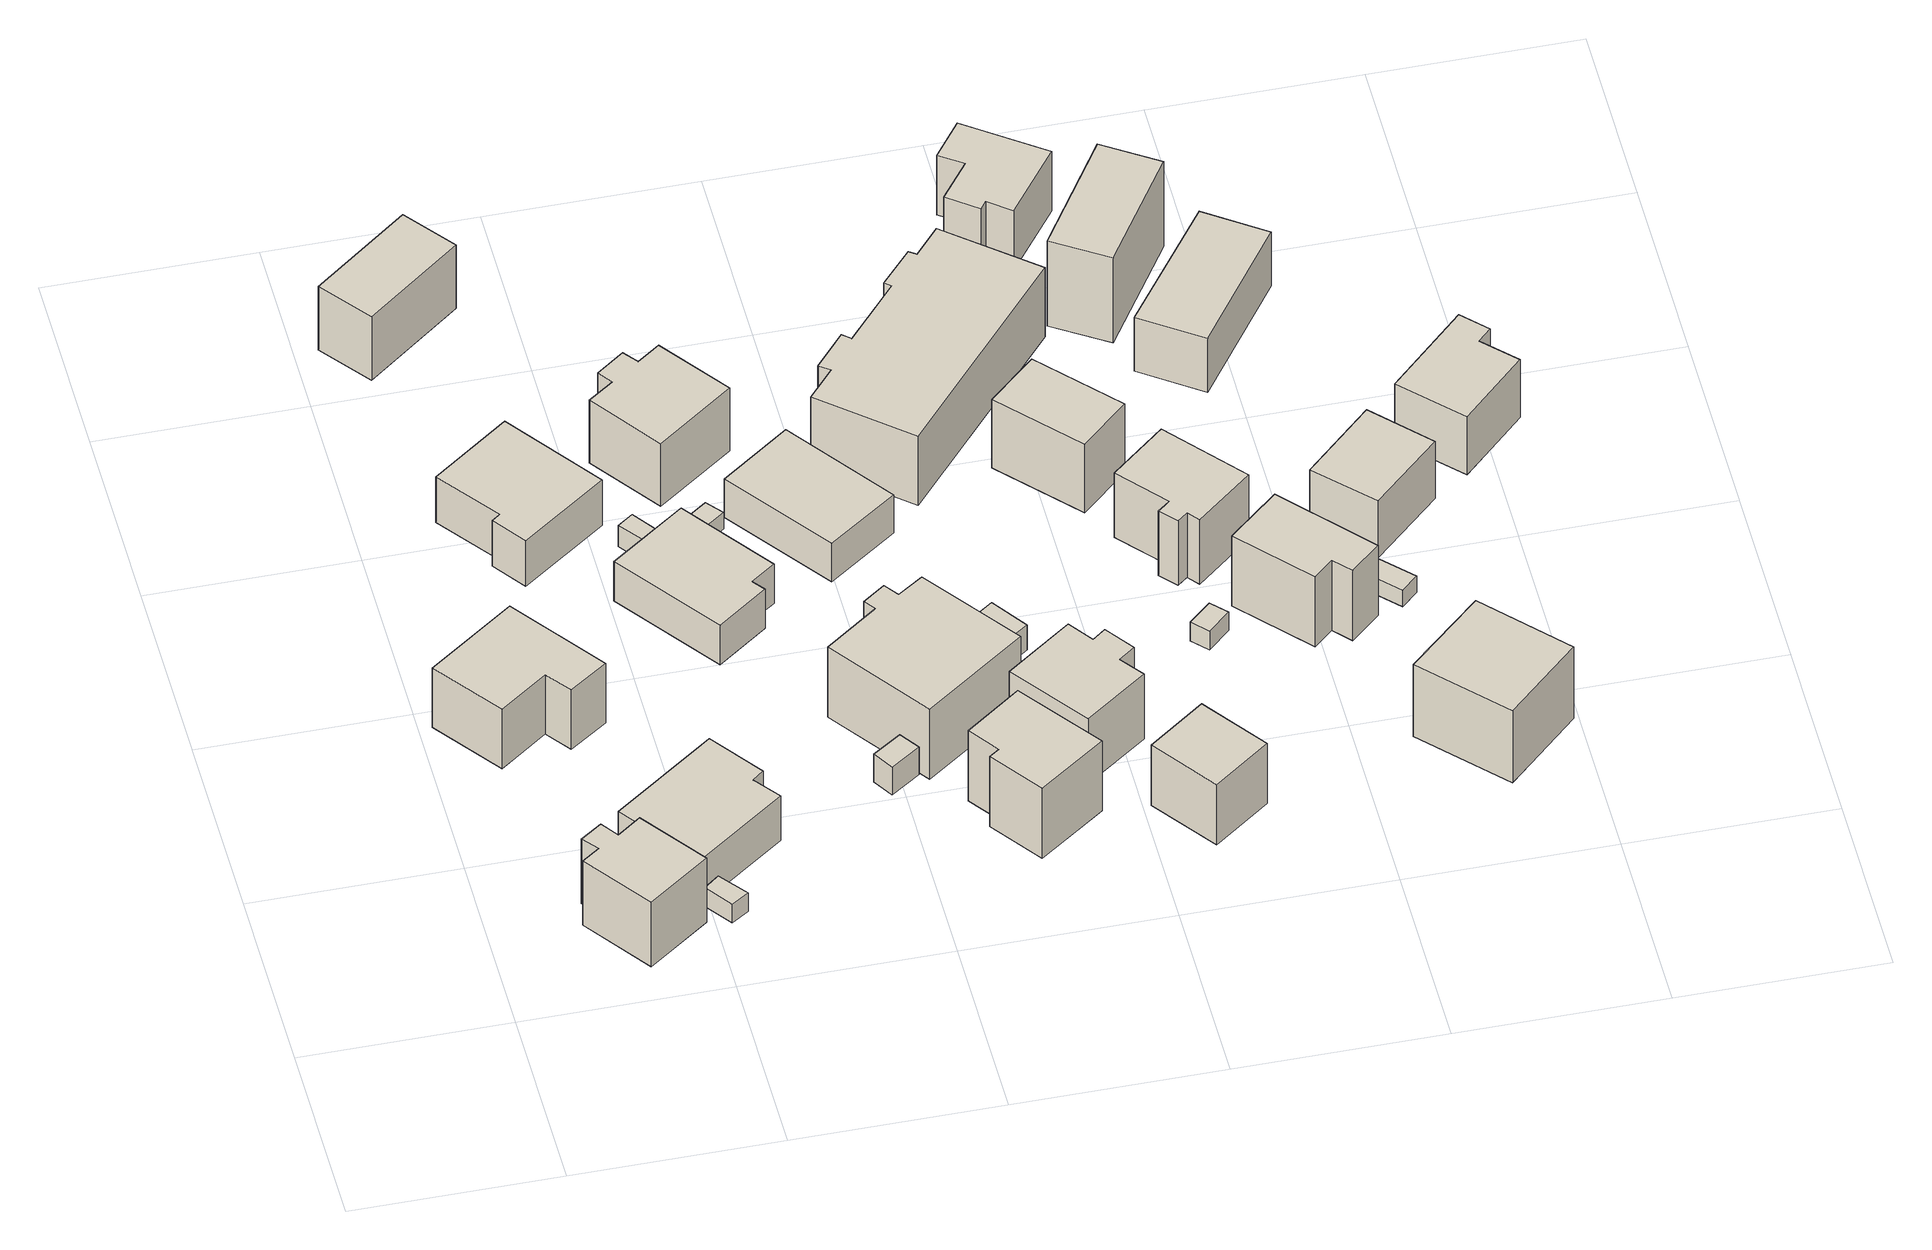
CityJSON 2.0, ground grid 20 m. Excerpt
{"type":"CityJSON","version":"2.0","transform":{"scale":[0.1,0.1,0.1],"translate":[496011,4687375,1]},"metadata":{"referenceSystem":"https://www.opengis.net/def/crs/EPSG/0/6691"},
"CityObjects":{
"building1":{"type":"Building","attributes":{"usage":"411","yearOfConstruction":2007,"measuredHeight":8.6,"storeysAboveGround":2,"storeysBelowGround":9999,"BuildingDetailAttribute.siteArea":245,"BuildingDetailAttribute.totalFloorArea":105,"BuildingDetailAttribute.buildingFootprintArea":65,"BuildingDetailAttribute.buildingRoofEdgeArea":63.8,"BuildingDetailAttribute.buildingStructureOrgType":"1","BuildingDetailAttribute.fireproofStructureType":"1003","BuildingDetailAttribute.urbanPlanType":"21","BuildingDetailAttribute.areaClassificationType":"22","BuildingDetailAttribute.districtsAndZonesType":"5","BuildingDetailAttribute.landUseType":"261","BuildingDetailAttribute.buildingCoverageRate":27,"BuildingDetailAttribute.floorAreaRate":43,"BuildingDetailAttribute.specifiedBuildingCoverageRate":60,"BuildingDetailAttribute.specifiedFloorAreaRate":200,"BuildingDetailAttribute.surveyYear":2018,"TsunamiRiskAttribute.description":"1","TsunamiRiskAttribute.rank":"1","TsunamiRiskAttribute.depth":0.08,"BuildingIDAttribute.prefecture":"01","BuildingIDAttribute.city":"01205","RealEstateIDAttribute.realEstateIDOfBuilding":"4302001141608-0000","RealEstateIDAttribute.numberOfRealEstateIDOfLand":1,"RealEstateIDAttribute.realEstateIDOfLand":"4302001136271-0000","RealEstateIDAttribute.matchingScore":92},"geometry":[{"type":"Solid","lod":"1","boundaries":[[[[0,1,2,3,4,5,6,7]],[[6,8,9,7]],[[5,10,8,6]],[[4,11,10,5]],[[3,12,11,4]],[[2,13,12,3]],[[1,14,13,2]],[[0,15,14,1]],[[7,9,15,0]],[[8,10,11,12,13,14,15,9]]]]}]},
"building2":{"type":"Building","attributes":{"usage":"411","yearOfConstruction":2006,"measuredHeight":7.9,"storeysAboveGround":2,"storeysBelowGround":9999,"BuildingDetailAttribute.siteArea":236,"BuildingDetailAttribute.totalFloorArea":132,"BuildingDetailAttribute.buildingFootprintArea":83,"BuildingDetailAttribute.buildingRoofEdgeArea":97.6,"BuildingDetailAttribute.buildingStructureOrgType":"1","BuildingDetailAttribute.fireproofStructureType":"1003","BuildingDetailAttribute.urbanPlanType":"21","BuildingDetailAttribute.areaClassificationType":"22","BuildingDetailAttribute.districtsAndZonesType":"5","BuildingDetailAttribute.landUseType":"261","BuildingDetailAttribute.buildingCoverageRate":35,"BuildingDetailAttribute.floorAreaRate":56,"BuildingDetailAttribute.specifiedBuildingCoverageRate":60,"BuildingDetailAttribute.specifiedFloorAreaRate":200,"BuildingDetailAttribute.surveyYear":2018,"TsunamiRiskAttribute.description":"1","TsunamiRiskAttribute.rank":"2","TsunamiRiskAttribute.depth":0.57,"BuildingIDAttribute.prefecture":"01","BuildingIDAttribute.city":"01205","RealEstateIDAttribute.realEstateIDOfBuilding":"4302001139596-0000","RealEstateIDAttribute.numberOfRealEstateIDOfLand":1,"RealEstateIDAttribute.realEstateIDOfLand":"4302001136260-0000","RealEstateIDAttribute.matchingScore":97},"geometry":[{"type":"Solid","lod":"1","boundaries":[[[[16,17,18,19,20,21]],[[20,22,23,21]],[[19,24,22,20]],[[18,25,24,19]],[[17,26,25,18]],[[16,27,26,17]],[[21,23,27,16]],[[22,24,25,26,27,23]]]]}]},
"building3":{"type":"Building","attributes":{"usage":"461","yearOfConstruction":"0001","measuredHeight":2.6,"storeysAboveGround":9999,"storeysBelowGround":9999,"BuildingDetailAttribute.siteArea":-9999,"BuildingDetailAttribute.totalFloorArea":-9999,"BuildingDetailAttribute.buildingFootprintArea":-9999,"BuildingDetailAttribute.buildingRoofEdgeArea":-9999,"BuildingDetailAttribute.buildingStructureOrgType":"9","BuildingDetailAttribute.fireproofStructureType":"1011","BuildingDetailAttribute.urbanPlanType":"21","BuildingDetailAttribute.areaClassificationType":"22","BuildingDetailAttribute.districtsAndZonesType":"99","BuildingDetailAttribute.landUseType":"231","BuildingDetailAttribute.buildingCoverageRate":-9999,"BuildingDetailAttribute.floorAreaRate":-9999,"BuildingDetailAttribute.specifiedBuildingCoverageRate":-9999,"BuildingDetailAttribute.specifiedFloorAreaRate":-9999,"BuildingDetailAttribute.surveyYear":2018,"TsunamiRiskAttribute.description":"1","TsunamiRiskAttribute.rank":"1","TsunamiRiskAttribute.depth":0.08,"BuildingIDAttribute.prefecture":"01","BuildingIDAttribute.city":"01205"},"geometry":[{"type":"Solid","lod":"1","boundaries":[[[[28,29,30,31]],[[30,32,33,31]],[[29,34,32,30]],[[28,35,34,29]],[[31,33,35,28]],[[32,34,35,33]]]]}]},
"building4":{"type":"Building","attributes":{"usage":"411","yearOfConstruction":2006,"measuredHeight":6.7,"storeysAboveGround":1,"storeysBelowGround":9999,"BuildingDetailAttribute.siteArea":245,"BuildingDetailAttribute.totalFloorArea":100,"BuildingDetailAttribute.buildingFootprintArea":100,"BuildingDetailAttribute.buildingRoofEdgeArea":112.7,"BuildingDetailAttribute.buildingStructureOrgType":"1","BuildingDetailAttribute.fireproofStructureType":"1003","BuildingDetailAttribute.urbanPlanType":"21","BuildingDetailAttribute.areaClassificationType":"22","BuildingDetailAttribute.districtsAndZonesType":"5","BuildingDetailAttribute.landUseType":"261","BuildingDetailAttribute.buildingCoverageRate":41,"BuildingDetailAttribute.floorAreaRate":41,"BuildingDetailAttribute.specifiedBuildingCoverageRate":60,"BuildingDetailAttribute.specifiedFloorAreaRate":200,"BuildingDetailAttribute.surveyYear":2018,"TsunamiRiskAttribute.description":"1","TsunamiRiskAttribute.rank":"1","TsunamiRiskAttribute.depth":0.21,"BuildingIDAttribute.prefecture":"01","BuildingIDAttribute.city":"01205","RealEstateIDAttribute.realEstateIDOfBuilding":"4302001139104-0000","RealEstateIDAttribute.numberOfRealEstateIDOfLand":1,"RealEstateIDAttribute.realEstateIDOfLand":"4302001136272-0000","RealEstateIDAttribute.matchingScore":95},"geometry":[{"type":"Solid","lod":"1","boundaries":[[[[36,37,38,39,40,41]],[[40,42,43,41]],[[39,44,42,40]],[[38,45,44,39]],[[37,46,45,38]],[[36,47,46,37]],[[41,43,47,36]],[[42,44,45,46,47,43]]]]}]},
"building5":{"type":"Building","attributes":{"usage":"411","yearOfConstruction":2005,"measuredHeight":6.6,"storeysAboveGround":1,"storeysBelowGround":9999,"BuildingDetailAttribute.siteArea":229,"BuildingDetailAttribute.totalFloorArea":93,"BuildingDetailAttribute.buildingFootprintArea":99,"BuildingDetailAttribute.buildingRoofEdgeArea":108.6,"BuildingDetailAttribute.buildingStructureOrgType":"1","BuildingDetailAttribute.fireproofStructureType":"1003","BuildingDetailAttribute.urbanPlanType":"21","BuildingDetailAttribute.areaClassificationType":"22","BuildingDetailAttribute.districtsAndZonesType":"5","BuildingDetailAttribute.landUseType":"261","BuildingDetailAttribute.buildingCoverageRate":43,"BuildingDetailAttribute.floorAreaRate":41,"BuildingDetailAttribute.specifiedBuildingCoverageRate":60,"BuildingDetailAttribute.specifiedFloorAreaRate":200,"BuildingDetailAttribute.surveyYear":2018,"TsunamiRiskAttribute.description":"1","TsunamiRiskAttribute.rank":"2","TsunamiRiskAttribute.depth":1.53,"BuildingIDAttribute.prefecture":"01","BuildingIDAttribute.city":"01205","RealEstateIDAttribute.realEstateIDOfBuilding":"4302001138893-0000","RealEstateIDAttribute.numberOfRealEstateIDOfLand":2,"RealEstateIDAttribute.realEstateIDOfLand":"4302001136258-0000","RealEstateIDAttribute.matchingScore":96},"geometry":[{"type":"Solid","lod":"1","boundaries":[[[[48,49,50,51,52,53]],[[52,54,55,53]],[[51,56,54,52]],[[50,57,56,51]],[[49,58,57,50]],[[48,59,58,49]],[[53,55,59,48]],[[54,56,57,58,59,55]]]]}]},
"building6":{"type":"Building","attributes":{"usage":"411","yearOfConstruction":1983,"measuredHeight":9,"storeysAboveGround":2,"storeysBelowGround":9999,"BuildingDetailAttribute.siteArea":102,"BuildingDetailAttribute.totalFloorArea":102,"BuildingDetailAttribute.buildingFootprintArea":59,"BuildingDetailAttribute.buildingRoofEdgeArea":70.6,"BuildingDetailAttribute.buildingStructureOrgType":"1","BuildingDetailAttribute.fireproofStructureType":"1003","BuildingDetailAttribute.urbanPlanType":"21","BuildingDetailAttribute.areaClassificationType":"22","BuildingDetailAttribute.districtsAndZonesType":"5","BuildingDetailAttribute.landUseType":"261","BuildingDetailAttribute.buildingCoverageRate":58,"BuildingDetailAttribute.floorAreaRate":100,"BuildingDetailAttribute.specifiedBuildingCoverageRate":60,"BuildingDetailAttribute.specifiedFloorAreaRate":200,"BuildingDetailAttribute.surveyYear":2018,"TsunamiRiskAttribute.description":"1","TsunamiRiskAttribute.rank":"2","TsunamiRiskAttribute.depth":2.02,"BuildingIDAttribute.prefecture":"01","BuildingIDAttribute.city":"01205","RealEstateIDAttribute.realEstateIDOfBuilding":"4302000089575-0000","RealEstateIDAttribute.numberOfRealEstateIDOfLand":1,"RealEstateIDAttribute.realEstateIDOfLand":"4302000094712-0000","RealEstateIDAttribute.matchingScore":95},"geometry":[{"type":"Solid","lod":"1","boundaries":[[[[60,61,62,63]],[[62,64,65,63]],[[61,66,64,62]],[[60,67,66,61]],[[63,65,67,60]],[[64,66,67,65]]]]}]},
"building7":{"type":"Building","attributes":{"usage":"461","yearOfConstruction":"0001","measuredHeight":2.9,"storeysAboveGround":9999,"storeysBelowGround":9999,"BuildingDetailAttribute.siteArea":-9999,"BuildingDetailAttribute.totalFloorArea":-9999,"BuildingDetailAttribute.buildingFootprintArea":-9999,"BuildingDetailAttribute.buildingRoofEdgeArea":-9999,"BuildingDetailAttribute.buildingStructureOrgType":"9","BuildingDetailAttribute.fireproofStructureType":"1011","BuildingDetailAttribute.urbanPlanType":"21","BuildingDetailAttribute.areaClassificationType":"22","BuildingDetailAttribute.districtsAndZonesType":"99","BuildingDetailAttribute.landUseType":"231","BuildingDetailAttribute.buildingCoverageRate":-9999,"BuildingDetailAttribute.floorAreaRate":-9999,"BuildingDetailAttribute.specifiedBuildingCoverageRate":-9999,"BuildingDetailAttribute.specifiedFloorAreaRate":-9999,"BuildingDetailAttribute.surveyYear":2018,"TsunamiRiskAttribute.description":"1","TsunamiRiskAttribute.rank":"2","TsunamiRiskAttribute.depth":1.47,"BuildingIDAttribute.prefecture":"01","BuildingIDAttribute.city":"01205"},"geometry":[{"type":"Solid","lod":"1","boundaries":[[[[68,69,70,71]],[[70,72,73,71]],[[69,74,72,70]],[[68,75,74,69]],[[71,73,75,68]],[[72,74,75,73]]]]}]},
"building8":{"type":"Building","attributes":{"usage":"411","yearOfConstruction":2005,"measuredHeight":5.8,"storeysAboveGround":1,"storeysBelowGround":9999,"BuildingDetailAttribute.siteArea":230,"BuildingDetailAttribute.totalFloorArea":91,"BuildingDetailAttribute.buildingFootprintArea":93,"BuildingDetailAttribute.buildingRoofEdgeArea":107.6,"BuildingDetailAttribute.buildingStructureOrgType":"1","BuildingDetailAttribute.fireproofStructureType":"1003","BuildingDetailAttribute.urbanPlanType":"21","BuildingDetailAttribute.areaClassificationType":"22","BuildingDetailAttribute.districtsAndZonesType":"5","BuildingDetailAttribute.landUseType":"261","BuildingDetailAttribute.buildingCoverageRate":40,"BuildingDetailAttribute.floorAreaRate":40,"BuildingDetailAttribute.specifiedBuildingCoverageRate":60,"BuildingDetailAttribute.specifiedFloorAreaRate":200,"BuildingDetailAttribute.surveyYear":2018,"TsunamiRiskAttribute.description":"1","TsunamiRiskAttribute.rank":"2","TsunamiRiskAttribute.depth":1.3,"BuildingIDAttribute.prefecture":"01","BuildingIDAttribute.city":"01205","RealEstateIDAttribute.realEstateIDOfBuilding":"4302001139928-0000","RealEstateIDAttribute.numberOfRealEstateIDOfLand":1,"RealEstateIDAttribute.realEstateIDOfLand":"4302001136259-0000","RealEstateIDAttribute.matchingScore":96},"geometry":[{"type":"Solid","lod":"1","boundaries":[[[[76,77,78,79,80,81]],[[80,82,83,81]],[[79,84,82,80]],[[78,85,84,79]],[[77,86,85,78]],[[76,87,86,77]],[[81,83,87,76]],[[82,84,85,86,87,83]]]]}]},
"building9":{"type":"Building","attributes":{"usage":"461","yearOfConstruction":"0001","measuredHeight":3.7,"storeysAboveGround":9999,"storeysBelowGround":9999,"BuildingDetailAttribute.siteArea":-9999,"BuildingDetailAttribute.totalFloorArea":-9999,"BuildingDetailAttribute.buildingFootprintArea":-9999,"BuildingDetailAttribute.buildingRoofEdgeArea":-9999,"BuildingDetailAttribute.buildingStructureOrgType":"9","BuildingDetailAttribute.fireproofStructureType":"1011","BuildingDetailAttribute.urbanPlanType":"21","BuildingDetailAttribute.areaClassificationType":"22","BuildingDetailAttribute.districtsAndZonesType":"99","BuildingDetailAttribute.landUseType":"231","BuildingDetailAttribute.buildingCoverageRate":-9999,"BuildingDetailAttribute.floorAreaRate":-9999,"BuildingDetailAttribute.specifiedBuildingCoverageRate":-9999,"BuildingDetailAttribute.specifiedFloorAreaRate":-9999,"BuildingDetailAttribute.surveyYear":2018,"TsunamiRiskAttribute.description":"1","TsunamiRiskAttribute.rank":"2","TsunamiRiskAttribute.depth":0.97,"BuildingIDAttribute.prefecture":"01","BuildingIDAttribute.city":"01205"},"geometry":[{"type":"Solid","lod":"1","boundaries":[[[[88,89,90,91]],[[90,92,93,91]],[[89,94,92,90]],[[88,95,94,89]],[[91,93,95,88]],[[92,94,95,93]]]]}]},
"building10":{"type":"Building","attributes":{"usage":"461","yearOfConstruction":"0001","measuredHeight":2.6,"storeysAboveGround":9999,"storeysBelowGround":9999,"BuildingDetailAttribute.siteArea":-9999,"BuildingDetailAttribute.totalFloorArea":-9999,"BuildingDetailAttribute.buildingFootprintArea":-9999,"BuildingDetailAttribute.buildingRoofEdgeArea":-9999,"BuildingDetailAttribute.buildingStructureOrgType":"9","BuildingDetailAttribute.fireproofStructureType":"1011","BuildingDetailAttribute.urbanPlanType":"21","BuildingDetailAttribute.areaClassificationType":"22","BuildingDetailAttribute.districtsAndZonesType":"99","BuildingDetailAttribute.landUseType":"231","BuildingDetailAttribute.buildingCoverageRate":-9999,"BuildingDetailAttribute.floorAreaRate":-9999,"BuildingDetailAttribute.specifiedBuildingCoverageRate":-9999,"BuildingDetailAttribute.specifiedFloorAreaRate":-9999,"BuildingDetailAttribute.surveyYear":2018,"TsunamiRiskAttribute.description":"1","TsunamiRiskAttribute.rank":"2","TsunamiRiskAttribute.depth":1.47,"BuildingIDAttribute.prefecture":"01","BuildingIDAttribute.city":"01205"},"geometry":[{"type":"Solid","lod":"1","boundaries":[[[[96,97,98,99]],[[98,100,101,99]],[[97,102,100,98]],[[96,103,102,97]],[[99,101,103,96]],[[100,102,103,101]]]]}]},
"building11":{"type":"Building","attributes":{"usage":"411","yearOfConstruction":2006,"measuredHeight":9.9,"storeysAboveGround":2,"storeysBelowGround":9999,"BuildingDetailAttribute.siteArea":277,"BuildingDetailAttribute.totalFloorArea":120,"BuildingDetailAttribute.buildingFootprintArea":68,"BuildingDetailAttribute.buildingRoofEdgeArea":84.1,"BuildingDetailAttribute.buildingStructureOrgType":"1","BuildingDetailAttribute.fireproofStructureType":"1003","BuildingDetailAttribute.urbanPlanType":"21","BuildingDetailAttribute.areaClassificationType":"22","BuildingDetailAttribute.districtsAndZonesType":"5","BuildingDetailAttribute.landUseType":"261","BuildingDetailAttribute.buildingCoverageRate":25,"BuildingDetailAttribute.floorAreaRate":43,"BuildingDetailAttribute.specifiedBuildingCoverageRate":60,"BuildingDetailAttribute.specifiedFloorAreaRate":200,"BuildingDetailAttribute.surveyYear":2018,"TsunamiRiskAttribute.description":"1","TsunamiRiskAttribute.rank":"2","TsunamiRiskAttribute.depth":1.73,"BuildingIDAttribute.prefecture":"01","BuildingIDAttribute.city":"01205","RealEstateIDAttribute.realEstateIDOfBuilding":"4302001140878-0000","RealEstateIDAttribute.numberOfRealEstateIDOfLand":3,"RealEstateIDAttribute.realEstateIDOfLand":"4302001136257-0000","RealEstateIDAttribute.matchingScore":96},"geometry":[{"type":"Solid","lod":"1","boundaries":[[[[104,105,106,107,108,109,110,111]],[[110,112,113,111]],[[109,114,112,110]],[[108,115,114,109]],[[107,116,115,108]],[[106,117,116,107]],[[105,118,117,106]],[[104,119,118,105]],[[111,113,119,104]],[[112,114,115,116,117,118,119,113]]]]}]},
"building12":{"type":"Building","attributes":{"usage":"411","yearOfConstruction":2005,"measuredHeight":10.4,"storeysAboveGround":2,"storeysBelowGround":9999,"BuildingDetailAttribute.siteArea":430,"BuildingDetailAttribute.totalFloorArea":227,"BuildingDetailAttribute.buildingFootprintArea":136,"BuildingDetailAttribute.buildingRoofEdgeArea":148,"BuildingDetailAttribute.buildingStructureOrgType":"1","BuildingDetailAttribute.fireproofStructureType":"1003","BuildingDetailAttribute.urbanPlanType":"21","BuildingDetailAttribute.areaClassificationType":"22","BuildingDetailAttribute.districtsAndZonesType":"5","BuildingDetailAttribute.landUseType":"261","BuildingDetailAttribute.buildingCoverageRate":32,"BuildingDetailAttribute.floorAreaRate":53,"BuildingDetailAttribute.specifiedBuildingCoverageRate":60,"BuildingDetailAttribute.specifiedFloorAreaRate":200,"BuildingDetailAttribute.surveyYear":2018,"TsunamiRiskAttribute.description":"1","TsunamiRiskAttribute.rank":"2","TsunamiRiskAttribute.depth":1.78,"BuildingIDAttribute.prefecture":"01","BuildingIDAttribute.city":"01205","RealEstateIDAttribute.realEstateIDOfBuilding":"4302001137739-0000","RealEstateIDAttribute.numberOfRealEstateIDOfLand":2,"RealEstateIDAttribute.realEstateIDOfLand":"4302001136252-0000","RealEstateIDAttribute.matchingScore":94},"geometry":[{"type":"Solid","lod":"1","boundaries":[[[[120,121,122,123,124,125,126,127]],[[126,128,129,127]],[[125,130,128,126]],[[124,131,130,125]],[[123,132,131,124]],[[122,133,132,123]],[[121,134,133,122]],[[120,135,134,121]],[[127,129,135,120]],[[128,130,131,132,133,134,135,129]]]]}]},
"building13":{"type":"Building","attributes":{"usage":"411","yearOfConstruction":2005,"measuredHeight":9.7,"storeysAboveGround":2,"storeysBelowGround":9999,"BuildingDetailAttribute.siteArea":215,"BuildingDetailAttribute.totalFloorArea":116,"BuildingDetailAttribute.buildingFootprintArea":71,"BuildingDetailAttribute.buildingRoofEdgeArea":73.4,"BuildingDetailAttribute.buildingStructureOrgType":"1","BuildingDetailAttribute.fireproofStructureType":"1003","BuildingDetailAttribute.urbanPlanType":"21","BuildingDetailAttribute.areaClassificationType":"22","BuildingDetailAttribute.districtsAndZonesType":"5","BuildingDetailAttribute.landUseType":"261","BuildingDetailAttribute.buildingCoverageRate":33,"BuildingDetailAttribute.floorAreaRate":54,"BuildingDetailAttribute.specifiedBuildingCoverageRate":60,"BuildingDetailAttribute.specifiedFloorAreaRate":200,"BuildingDetailAttribute.surveyYear":2018,"TsunamiRiskAttribute.description":"1","TsunamiRiskAttribute.rank":"2","TsunamiRiskAttribute.depth":0.77,"BuildingIDAttribute.prefecture":"01","BuildingIDAttribute.city":"01205","RealEstateIDAttribute.realEstateIDOfBuilding":"4302001137452-0000","RealEstateIDAttribute.numberOfRealEstateIDOfLand":1,"RealEstateIDAttribute.realEstateIDOfLand":"4302001136251-0000","RealEstateIDAttribute.matchingScore":93},"geometry":[{"type":"Solid","lod":"1","boundaries":[[[[136,137,138,139,140,141]],[[140,142,143,141]],[[139,144,142,140]],[[138,145,144,139]],[[137,146,145,138]],[[136,147,146,137]],[[141,143,147,136]],[[142,144,145,146,147,143]]]]}]},
"building14":{"type":"Building","attributes":{"usage":"411","yearOfConstruction":2006,"measuredHeight":5.4,"storeysAboveGround":1,"storeysBelowGround":9999,"BuildingDetailAttribute.siteArea":230,"BuildingDetailAttribute.totalFloorArea":84,"BuildingDetailAttribute.buildingFootprintArea":87,"BuildingDetailAttribute.buildingRoofEdgeArea":104,"BuildingDetailAttribute.buildingStructureOrgType":"1","BuildingDetailAttribute.fireproofStructureType":"1003","BuildingDetailAttribute.urbanPlanType":"21","BuildingDetailAttribute.areaClassificationType":"22","BuildingDetailAttribute.districtsAndZonesType":"5","BuildingDetailAttribute.landUseType":"261","BuildingDetailAttribute.buildingCoverageRate":38,"BuildingDetailAttribute.floorAreaRate":37,"BuildingDetailAttribute.specifiedBuildingCoverageRate":60,"BuildingDetailAttribute.specifiedFloorAreaRate":200,"BuildingDetailAttribute.surveyYear":2018,"TsunamiRiskAttribute.description":"1","TsunamiRiskAttribute.rank":"2","TsunamiRiskAttribute.depth":1.75,"BuildingIDAttribute.prefecture":"01","BuildingIDAttribute.city":"01205","RealEstateIDAttribute.realEstateIDOfBuilding":"4302001138933-0000","RealEstateIDAttribute.numberOfRealEstateIDOfLand":2,"RealEstateIDAttribute.realEstateIDOfLand":"4302001136254-0000","RealEstateIDAttribute.matchingScore":98},"geometry":[{"type":"Solid","lod":"1","boundaries":[[[[148,149,150,151]],[[150,152,153,151]],[[149,154,152,150]],[[148,155,154,149]],[[151,153,155,148]],[[152,154,155,153]]]]}]},
"building15":{"type":"Building","attributes":{"usage":"461","yearOfConstruction":"0001","measuredHeight":3.8,"storeysAboveGround":9999,"storeysBelowGround":9999,"BuildingDetailAttribute.siteArea":-9999,"BuildingDetailAttribute.totalFloorArea":-9999,"BuildingDetailAttribute.buildingFootprintArea":-9999,"BuildingDetailAttribute.buildingRoofEdgeArea":-9999,"BuildingDetailAttribute.buildingStructureOrgType":"9","BuildingDetailAttribute.fireproofStructureType":"1011","BuildingDetailAttribute.urbanPlanType":"21","BuildingDetailAttribute.areaClassificationType":"22","BuildingDetailAttribute.districtsAndZonesType":"99","BuildingDetailAttribute.landUseType":"231","BuildingDetailAttribute.buildingCoverageRate":-9999,"BuildingDetailAttribute.floorAreaRate":-9999,"BuildingDetailAttribute.specifiedBuildingCoverageRate":-9999,"BuildingDetailAttribute.specifiedFloorAreaRate":-9999,"BuildingDetailAttribute.surveyYear":2018,"TsunamiRiskAttribute.description":"1","TsunamiRiskAttribute.rank":"2","TsunamiRiskAttribute.depth":1.78,"BuildingIDAttribute.prefecture":"01","BuildingIDAttribute.city":"01205"},"geometry":[{"type":"Solid","lod":"1","boundaries":[[[[156,157,158,159]],[[158,160,161,159]],[[157,162,160,158]],[[156,163,162,157]],[[159,161,163,156]],[[160,162,163,161]]]]}]},
"building16":{"type":"Building","attributes":{"usage":"411","yearOfConstruction":2006,"measuredHeight":9.8,"storeysAboveGround":2,"storeysBelowGround":9999,"BuildingDetailAttribute.siteArea":215,"BuildingDetailAttribute.totalFloorArea":120,"BuildingDetailAttribute.buildingFootprintArea":66,"BuildingDetailAttribute.buildingRoofEdgeArea":77.5,"BuildingDetailAttribute.buildingStructureOrgType":"1","BuildingDetailAttribute.fireproofStructureType":"1003","BuildingDetailAttribute.urbanPlanType":"21","BuildingDetailAttribute.areaClassificationType":"22","BuildingDetailAttribute.districtsAndZonesType":"5","BuildingDetailAttribute.landUseType":"261","BuildingDetailAttribute.buildingCoverageRate":31,"BuildingDetailAttribute.floorAreaRate":56,"BuildingDetailAttribute.specifiedBuildingCoverageRate":60,"BuildingDetailAttribute.specifiedFloorAreaRate":200,"BuildingDetailAttribute.surveyYear":2018,"TsunamiRiskAttribute.description":"1","TsunamiRiskAttribute.rank":"2","TsunamiRiskAttribute.depth":1.68,"BuildingIDAttribute.prefecture":"01","BuildingIDAttribute.city":"01205","RealEstateIDAttribute.realEstateIDOfBuilding":"4302001140119-0000","RealEstateIDAttribute.numberOfRealEstateIDOfLand":1,"RealEstateIDAttribute.realEstateIDOfLand":"4302001136250-0000","RealEstateIDAttribute.matchingScore":97},"geometry":[{"type":"Solid","lod":"1","boundaries":[[[[164,165,166,167,168,169,170,171]],[[170,172,173,171]],[[169,174,172,170]],[[168,175,174,169]],[[167,176,175,168]],[[166,177,176,167]],[[165,178,177,166]],[[164,179,178,165]],[[171,173,179,164]],[[172,174,175,176,177,178,179,173]]]]}]},
"building17":{"type":"Building","attributes":{"usage":"411","yearOfConstruction":2007,"measuredHeight":7.7,"storeysAboveGround":2,"storeysBelowGround":9999,"BuildingDetailAttribute.siteArea":232,"BuildingDetailAttribute.totalFloorArea":99,"BuildingDetailAttribute.buildingFootprintArea":57,"BuildingDetailAttribute.buildingRoofEdgeArea":52.4,"BuildingDetailAttribute.buildingStructureOrgType":"1","BuildingDetailAttribute.fireproofStructureType":"1003","BuildingDetailAttribute.urbanPlanType":"21","BuildingDetailAttribute.areaClassificationType":"22","BuildingDetailAttribute.districtsAndZonesType":"5","BuildingDetailAttribute.landUseType":"261","BuildingDetailAttribute.buildingCoverageRate":25,"BuildingDetailAttribute.floorAreaRate":43,"BuildingDetailAttribute.specifiedBuildingCoverageRate":60,"BuildingDetailAttribute.specifiedFloorAreaRate":200,"BuildingDetailAttribute.surveyYear":2018,"TsunamiRiskAttribute.description":"1","TsunamiRiskAttribute.rank":"2","TsunamiRiskAttribute.depth":1.69,"BuildingIDAttribute.prefecture":"01","BuildingIDAttribute.city":"01205","RealEstateIDAttribute.realEstateIDOfBuilding":"4302001141460-0000","RealEstateIDAttribute.numberOfRealEstateIDOfLand":1,"RealEstateIDAttribute.realEstateIDOfLand":"4302001136249-0000","RealEstateIDAttribute.matchingScore":90},"geometry":[{"type":"Solid","lod":"1","boundaries":[[[[180,181,182,183]],[[182,184,185,183]],[[181,186,184,182]],[[180,187,186,181]],[[183,185,187,180]],[[184,186,187,185]]]]}]},
"building18":{"type":"Building","attributes":{"usage":"412","yearOfConstruction":2007,"measuredHeight":10.7,"storeysAboveGround":2,"storeysBelowGround":9999,"BuildingDetailAttribute.siteArea":819,"BuildingDetailAttribute.totalFloorArea":495,"BuildingDetailAttribute.buildingFootprintArea":263,"BuildingDetailAttribute.buildingRoofEdgeArea":270,"BuildingDetailAttribute.buildingStructureOrgType":"1","BuildingDetailAttribute.fireproofStructureType":"1003","BuildingDetailAttribute.urbanPlanType":"21","BuildingDetailAttribute.areaClassificationType":"22","BuildingDetailAttribute.districtsAndZonesType":"5","BuildingDetailAttribute.landUseType":"261","BuildingDetailAttribute.buildingCoverageRate":32,"BuildingDetailAttribute.floorAreaRate":60,"BuildingDetailAttribute.specifiedBuildingCoverageRate":60,"BuildingDetailAttribute.specifiedFloorAreaRate":200,"BuildingDetailAttribute.surveyYear":2018,"TsunamiRiskAttribute.description":"1","TsunamiRiskAttribute.rank":"2","TsunamiRiskAttribute.depth":2.34,"BuildingIDAttribute.prefecture":"01","BuildingIDAttribute.city":"01205","RealEstateIDAttribute.realEstateIDOfBuilding":"4302001141010-0000","RealEstateIDAttribute.numberOfRealEstateIDOfLand":1,"RealEstateIDAttribute.realEstateIDOfLand":"4302000094693-0000","RealEstateIDAttribute.matchingScore":94},"geometry":[{"type":"Solid","lod":"1","boundaries":[[[[188,189,190,191,192,193,194,195,196,197,198,199]],[[198,200,201,199]],[[197,202,200,198]],[[196,203,202,197]],[[195,204,203,196]],[[194,205,204,195]],[[193,206,205,194]],[[192,207,206,193]],[[191,208,207,192]],[[190,209,208,191]],[[189,210,209,190]],[[188,211,210,189]],[[199,201,211,188]],[[200,202,203,204,205,206,207,208,209,210,211,201]]]]}]},
"building19":{"type":"Building","attributes":{"usage":"411","yearOfConstruction":2007,"measuredHeight":9.9,"storeysAboveGround":2,"storeysBelowGround":9999,"BuildingDetailAttribute.siteArea":232,"BuildingDetailAttribute.totalFloorArea":111,"BuildingDetailAttribute.buildingFootprintArea":61,"BuildingDetailAttribute.buildingRoofEdgeArea":62,"BuildingDetailAttribute.buildingStructureOrgType":"1","BuildingDetailAttribute.fireproofStructureType":"1003","BuildingDetailAttribute.urbanPlanType":"21","BuildingDetailAttribute.areaClassificationType":"22","BuildingDetailAttribute.districtsAndZonesType":"5","BuildingDetailAttribute.landUseType":"261","BuildingDetailAttribute.buildingCoverageRate":26,"BuildingDetailAttribute.floorAreaRate":48,"BuildingDetailAttribute.specifiedBuildingCoverageRate":60,"BuildingDetailAttribute.specifiedFloorAreaRate":200,"BuildingDetailAttribute.surveyYear":2018,"TsunamiRiskAttribute.description":"1","TsunamiRiskAttribute.rank":"2","TsunamiRiskAttribute.depth":2.42,"BuildingIDAttribute.prefecture":"01","BuildingIDAttribute.city":"01205","RealEstateIDAttribute.realEstateIDOfBuilding":"4302001140701-0000","RealEstateIDAttribute.numberOfRealEstateIDOfLand":1,"RealEstateIDAttribute.realEstateIDOfLand":"4302001136230-0000","RealEstateIDAttribute.matchingScore":92},"geometry":[{"type":"Solid","lod":"1","boundaries":[[[[212,213,214,215]],[[214,216,217,215]],[[213,218,216,214]],[[212,219,218,213]],[[215,217,219,212]],[[216,218,219,217]]]]}]},
"building20":{"type":"Building","attributes":{"usage":"461","yearOfConstruction":"0001","measuredHeight":2.5,"storeysAboveGround":9999,"storeysBelowGround":9999,"BuildingDetailAttribute.siteArea":-9999,"BuildingDetailAttribute.totalFloorArea":-9999,"BuildingDetailAttribute.buildingFootprintArea":-9999,"BuildingDetailAttribute.buildingRoofEdgeArea":-9999,"BuildingDetailAttribute.buildingStructureOrgType":"9","BuildingDetailAttribute.fireproofStructureType":"1011","BuildingDetailAttribute.urbanPlanType":"21","BuildingDetailAttribute.areaClassificationType":"22","BuildingDetailAttribute.districtsAndZonesType":"99","BuildingDetailAttribute.landUseType":"231","BuildingDetailAttribute.buildingCoverageRate":-9999,"BuildingDetailAttribute.floorAreaRate":-9999,"BuildingDetailAttribute.specifiedBuildingCoverageRate":-9999,"BuildingDetailAttribute.specifiedFloorAreaRate":-9999,"BuildingDetailAttribute.surveyYear":2018,"TsunamiRiskAttribute.description":"1","TsunamiRiskAttribute.rank":"2","TsunamiRiskAttribute.depth":2.31,"BuildingIDAttribute.prefecture":"01","BuildingIDAttribute.city":"01205"},"geometry":[{"type":"Solid","lod":"1","boundaries":[[[[220,221,222,223]],[[222,224,225,223]],[[221,226,224,222]],[[220,227,226,221]],[[223,225,227,220]],[[224,226,227,225]]]]}]},
"building21":{"type":"Building","attributes":{"usage":"411","yearOfConstruction":2008,"measuredHeight":8.3,"storeysAboveGround":2,"storeysBelowGround":9999,"BuildingDetailAttribute.siteArea":232,"BuildingDetailAttribute.totalFloorArea":121,"BuildingDetailAttribute.buildingFootprintArea":69,"BuildingDetailAttribute.buildingRoofEdgeArea":69.9,"BuildingDetailAttribute.buildingStructureOrgType":"1","BuildingDetailAttribute.fireproofStructureType":"1003","BuildingDetailAttribute.urbanPlanType":"21","BuildingDetailAttribute.areaClassificationType":"22","BuildingDetailAttribute.districtsAndZonesType":"5","BuildingDetailAttribute.landUseType":"261","BuildingDetailAttribute.buildingCoverageRate":30,"BuildingDetailAttribute.floorAreaRate":52,"BuildingDetailAttribute.specifiedBuildingCoverageRate":60,"BuildingDetailAttribute.specifiedFloorAreaRate":200,"BuildingDetailAttribute.surveyYear":2018,"TsunamiRiskAttribute.description":"1","TsunamiRiskAttribute.rank":"2","TsunamiRiskAttribute.depth":2.15,"BuildingIDAttribute.prefecture":"01","BuildingIDAttribute.city":"01205","RealEstateIDAttribute.realEstateIDOfBuilding":"4302001144387-0000","RealEstateIDAttribute.numberOfRealEstateIDOfLand":1,"RealEstateIDAttribute.realEstateIDOfLand":"4302001136231-0000","RealEstateIDAttribute.matchingScore":92},"geometry":[{"type":"Solid","lod":"1","boundaries":[[[[228,229,230,231,232,233,234,235]],[[234,236,237,235]],[[233,238,236,234]],[[232,239,238,233]],[[231,240,239,232]],[[230,241,240,231]],[[229,242,241,230]],[[228,243,242,229]],[[235,237,243,228]],[[236,238,239,240,241,242,243,237]]]]}]},
"building22":{"type":"Building","attributes":{"usage":"411","yearOfConstruction":2005,"measuredHeight":9.8,"storeysAboveGround":2,"storeysBelowGround":9999,"BuildingDetailAttribute.siteArea":216,"BuildingDetailAttribute.totalFloorArea":112,"BuildingDetailAttribute.buildingFootprintArea":63,"BuildingDetailAttribute.buildingRoofEdgeArea":66.9,"BuildingDetailAttribute.buildingStructureOrgType":"1","BuildingDetailAttribute.fireproofStructureType":"1003","BuildingDetailAttribute.urbanPlanType":"21","BuildingDetailAttribute.areaClassificationType":"22","BuildingDetailAttribute.districtsAndZonesType":"5","BuildingDetailAttribute.landUseType":"261","BuildingDetailAttribute.buildingCoverageRate":29,"BuildingDetailAttribute.floorAreaRate":52,"BuildingDetailAttribute.specifiedBuildingCoverageRate":60,"BuildingDetailAttribute.specifiedFloorAreaRate":200,"BuildingDetailAttribute.surveyYear":2018,"TsunamiRiskAttribute.description":"1","TsunamiRiskAttribute.rank":"2","TsunamiRiskAttribute.depth":2.34,"BuildingIDAttribute.prefecture":"01","BuildingIDAttribute.city":"01205","RealEstateIDAttribute.realEstateIDOfBuilding":"4302001136987-0000","RealEstateIDAttribute.numberOfRealEstateIDOfLand":1,"RealEstateIDAttribute.realEstateIDOfLand":"4302001136232-0000","RealEstateIDAttribute.matchingScore":94},"geometry":[{"type":"Solid","lod":"1","boundaries":[[[[244,245,246,247,248,249]],[[248,250,251,249]],[[247,252,250,248]],[[246,253,252,247]],[[245,254,253,246]],[[244,255,254,245]],[[249,251,255,244]],[[250,252,253,254,255,251]]]]}]},
"building23":{"type":"Building","attributes":{"usage":"461","yearOfConstruction":"0001","measuredHeight":3.4,"storeysAboveGround":9999,"storeysBelowGround":9999,"BuildingDetailAttribute.siteArea":-9999,"BuildingDetailAttribute.totalFloorArea":-9999,"BuildingDetailAttribute.buildingFootprintArea":-9999,"BuildingDetailAttribute.buildingRoofEdgeArea":-9999,"BuildingDetailAttribute.buildingStructureOrgType":"9","BuildingDetailAttribute.fireproofStructureType":"1011","BuildingDetailAttribute.urbanPlanType":"21","BuildingDetailAttribute.areaClassificationType":"22","BuildingDetailAttribute.districtsAndZonesType":"99","BuildingDetailAttribute.landUseType":"231","BuildingDetailAttribute.buildingCoverageRate":-9999,"BuildingDetailAttribute.floorAreaRate":-9999,"BuildingDetailAttribute.specifiedBuildingCoverageRate":-9999,"BuildingDetailAttribute.specifiedFloorAreaRate":-9999,"BuildingDetailAttribute.surveyYear":2018,"TsunamiRiskAttribute.description":"1","TsunamiRiskAttribute.rank":"2","TsunamiRiskAttribute.depth":2.57,"BuildingIDAttribute.prefecture":"01","BuildingIDAttribute.city":"01205"},"geometry":[{"type":"Solid","lod":"1","boundaries":[[[[256,257,258,259]],[[258,260,261,259]],[[257,262,260,258]],[[256,263,262,257]],[[259,261,263,256]],[[260,262,263,261]]]]}]},
"building24":{"type":"Building","attributes":{"usage":"461","yearOfConstruction":"0001","measuredHeight":7.8,"storeysAboveGround":9999,"storeysBelowGround":9999,"BuildingDetailAttribute.siteArea":-9999,"BuildingDetailAttribute.totalFloorArea":-9999,"BuildingDetailAttribute.buildingFootprintArea":-9999,"BuildingDetailAttribute.buildingRoofEdgeArea":-9999,"BuildingDetailAttribute.buildingStructureOrgType":"9","BuildingDetailAttribute.fireproofStructureType":"1011","BuildingDetailAttribute.urbanPlanType":"21","BuildingDetailAttribute.areaClassificationType":"22","BuildingDetailAttribute.districtsAndZonesType":"99","BuildingDetailAttribute.landUseType":"231","BuildingDetailAttribute.buildingCoverageRate":-9999,"BuildingDetailAttribute.floorAreaRate":-9999,"BuildingDetailAttribute.specifiedBuildingCoverageRate":-9999,"BuildingDetailAttribute.specifiedFloorAreaRate":-9999,"BuildingDetailAttribute.surveyYear":2018,"TsunamiRiskAttribute.description":"1","TsunamiRiskAttribute.rank":"3","TsunamiRiskAttribute.depth":3.6,"BuildingIDAttribute.prefecture":"01","BuildingIDAttribute.city":"01205","RealEstateIDAttribute.realEstateIDOfBuilding":"4302001162407-0000","RealEstateIDAttribute.numberOfRealEstateIDOfLand":1,"RealEstateIDAttribute.realEstateIDOfLand":"4302000094701-0000","RealEstateIDAttribute.matchingScore":91},"geometry":[{"type":"Solid","lod":"1","boundaries":[[[[264,265,266,267,268,269,270,271]],[[270,272,273,271]],[[269,274,272,270]],[[268,275,274,269]],[[267,276,275,268]],[[266,277,276,267]],[[265,278,277,266]],[[264,279,278,265]],[[271,273,279,264]],[[272,274,275,276,277,278,279,273]]]]}]},
"building25":{"type":"Building","attributes":{"usage":"413","yearOfConstruction":1973,"measuredHeight":10.8,"storeysAboveGround":4,"storeysBelowGround":9999,"BuildingDetailAttribute.siteArea":275,"BuildingDetailAttribute.totalFloorArea":286,"BuildingDetailAttribute.buildingFootprintArea":95,"BuildingDetailAttribute.buildingRoofEdgeArea":81.7,"BuildingDetailAttribute.buildingStructureOrgType":"3","BuildingDetailAttribute.fireproofStructureType":"1001","BuildingDetailAttribute.urbanPlanType":"21","BuildingDetailAttribute.areaClassificationType":"22","BuildingDetailAttribute.districtsAndZonesType":"5","BuildingDetailAttribute.landUseType":"261","BuildingDetailAttribute.buildingCoverageRate":35,"BuildingDetailAttribute.floorAreaRate":104,"BuildingDetailAttribute.specifiedBuildingCoverageRate":60,"BuildingDetailAttribute.specifiedFloorAreaRate":200,"BuildingDetailAttribute.surveyYear":2018,"TsunamiRiskAttribute.description":"1","TsunamiRiskAttribute.rank":"2","TsunamiRiskAttribute.depth":2.92,"BuildingIDAttribute.prefecture":"01","BuildingIDAttribute.city":"01205"},"geometry":[{"type":"Solid","lod":"1","boundaries":[[[[280,281,282,283]],[[282,284,285,283]],[[281,286,284,282]],[[280,287,286,281]],[[283,285,287,280]],[[284,286,287,285]]]]}]},
"building26":{"type":"Building","attributes":{"usage":"411","yearOfConstruction":2005,"measuredHeight":9.4,"storeysAboveGround":2,"storeysBelowGround":9999,"BuildingDetailAttribute.siteArea":272,"BuildingDetailAttribute.totalFloorArea":184,"BuildingDetailAttribute.buildingFootprintArea":93,"BuildingDetailAttribute.buildingRoofEdgeArea":102.7,"BuildingDetailAttribute.buildingStructureOrgType":"1","BuildingDetailAttribute.fireproofStructureType":"1003","BuildingDetailAttribute.urbanPlanType":"21","BuildingDetailAttribute.areaClassificationType":"22","BuildingDetailAttribute.districtsAndZonesType":"5","BuildingDetailAttribute.landUseType":"261","BuildingDetailAttribute.buildingCoverageRate":34,"BuildingDetailAttribute.floorAreaRate":68,"BuildingDetailAttribute.specifiedBuildingCoverageRate":60,"BuildingDetailAttribute.specifiedFloorAreaRate":200,"BuildingDetailAttribute.surveyYear":2018,"TsunamiRiskAttribute.description":"1","TsunamiRiskAttribute.rank":"2","TsunamiRiskAttribute.depth":1.92,"BuildingIDAttribute.prefecture":"01","BuildingIDAttribute.city":"01205","RealEstateIDAttribute.realEstateIDOfBuilding":"4302001137931-0000","RealEstateIDAttribute.numberOfRealEstateIDOfLand":1,"RealEstateIDAttribute.realEstateIDOfLand":"4302001136238-0000","RealEstateIDAttribute.matchingScore":94},"geometry":[{"type":"Solid","lod":"1","boundaries":[[[[288,289,290,291]],[[290,292,293,291]],[[289,294,292,290]],[[288,295,294,289]],[[291,293,295,288]],[[292,294,295,293]]]]}]},
"building27":{"type":"Building","attributes":{"usage":"461","yearOfConstruction":"0001","measuredHeight":-9999,"storeysAboveGround":9999,"storeysBelowGround":9999,"BuildingDetailAttribute.siteArea":-9999,"BuildingDetailAttribute.totalFloorArea":-9999,"BuildingDetailAttribute.buildingFootprintArea":-9999,"BuildingDetailAttribute.buildingRoofEdgeArea":-9999,"BuildingDetailAttribute.buildingStructureOrgType":"9","BuildingDetailAttribute.fireproofStructureType":"1011","BuildingDetailAttribute.urbanPlanType":"21","BuildingDetailAttribute.areaClassificationType":"22","BuildingDetailAttribute.districtsAndZonesType":"99","BuildingDetailAttribute.landUseType":"231","BuildingDetailAttribute.buildingCoverageRate":-9999,"BuildingDetailAttribute.floorAreaRate":-9999,"BuildingDetailAttribute.specifiedBuildingCoverageRate":-9999,"BuildingDetailAttribute.specifiedFloorAreaRate":-9999,"BuildingDetailAttribute.surveyYear":2018,"TsunamiRiskAttribute.description":"1","TsunamiRiskAttribute.rank":"2","TsunamiRiskAttribute.depth":2.82,"BuildingIDAttribute.prefecture":"01","BuildingIDAttribute.city":"01205"},"geometry":[{"type":"Solid","lod":"1","boundaries":[[[[296,297,298,299]],[[298,300,301,299]],[[297,302,300,298]],[[296,303,302,297]],[[299,301,303,296]],[[300,302,303,301]]]]}]},
"building28":{"type":"Building","attributes":{"usage":"412","yearOfConstruction":1965,"measuredHeight":7,"storeysAboveGround":3,"storeysBelowGround":9999,"BuildingDetailAttribute.siteArea":-9999,"BuildingDetailAttribute.totalFloorArea":166,"BuildingDetailAttribute.buildingFootprintArea":80,"BuildingDetailAttribute.buildingRoofEdgeArea":101.9,"BuildingDetailAttribute.buildingStructureOrgType":"1","BuildingDetailAttribute.fireproofStructureType":"1003","BuildingDetailAttribute.urbanPlanType":"21","BuildingDetailAttribute.areaClassificationType":"22","BuildingDetailAttribute.districtsAndZonesType":"5","BuildingDetailAttribute.landUseType":"261","BuildingDetailAttribute.buildingCoverageRate":-9999,"BuildingDetailAttribute.floorAreaRate":-9999,"BuildingDetailAttribute.specifiedBuildingCoverageRate":60,"BuildingDetailAttribute.specifiedFloorAreaRate":200,"BuildingDetailAttribute.surveyYear":2018,"TsunamiRiskAttribute.description":"1","TsunamiRiskAttribute.rank":"3","TsunamiRiskAttribute.depth":3.42,"BuildingIDAttribute.prefecture":"01","BuildingIDAttribute.city":"01205","RealEstateIDAttribute.realEstateIDOfBuilding":"4302000089559-0000","RealEstateIDAttribute.numberOfRealEstateIDOfLand":2,"RealEstateIDAttribute.realEstateIDOfLand":"4302000094702-0000","RealEstateIDAttribute.matchingScore":88},"geometry":[{"type":"Solid","lod":"1","boundaries":[[[[304,305,306,307]],[[306,308,309,307]],[[305,310,308,306]],[[304,311,310,305]],[[307,309,311,304]],[[308,310,311,309]]]]}]},
"building29":{"type":"Building","attributes":{"usage":"411","yearOfConstruction":2009,"measuredHeight":8.2,"storeysAboveGround":2,"storeysBelowGround":9999,"BuildingDetailAttribute.siteArea":216,"BuildingDetailAttribute.totalFloorArea":115,"BuildingDetailAttribute.buildingFootprintArea":66,"BuildingDetailAttribute.buildingRoofEdgeArea":66.3,"BuildingDetailAttribute.buildingStructureOrgType":"1","BuildingDetailAttribute.fireproofStructureType":"1003","BuildingDetailAttribute.urbanPlanType":"21","BuildingDetailAttribute.areaClassificationType":"22","BuildingDetailAttribute.districtsAndZonesType":"5","BuildingDetailAttribute.landUseType":"261","BuildingDetailAttribute.buildingCoverageRate":31,"BuildingDetailAttribute.floorAreaRate":53,"BuildingDetailAttribute.specifiedBuildingCoverageRate":60,"BuildingDetailAttribute.specifiedFloorAreaRate":200,"BuildingDetailAttribute.surveyYear":2018,"TsunamiRiskAttribute.description":"1","TsunamiRiskAttribute.rank":"3","TsunamiRiskAttribute.depth":3.23,"BuildingIDAttribute.prefecture":"01","BuildingIDAttribute.city":"01205","RealEstateIDAttribute.realEstateIDOfBuilding":"4302001149007-0000","RealEstateIDAttribute.numberOfRealEstateIDOfLand":1,"RealEstateIDAttribute.realEstateIDOfLand":"4302001136233-0000","RealEstateIDAttribute.matchingScore":91},"geometry":[{"type":"Solid","lod":"1","boundaries":[[[[312,313,314,315]],[[314,316,317,315]],[[313,318,316,314]],[[312,319,318,313]],[[315,317,319,312]],[[316,318,319,317]]]]}]},
"building30":{"type":"Building","attributes":{"usage":"461","yearOfConstruction":"0001","measuredHeight":-9999,"storeysAboveGround":9999,"storeysBelowGround":9999,"BuildingDetailAttribute.siteArea":-9999,"BuildingDetailAttribute.totalFloorArea":-9999,"BuildingDetailAttribute.buildingFootprintArea":-9999,"BuildingDetailAttribute.buildingRoofEdgeArea":-9999,"BuildingDetailAttribute.buildingStructureOrgType":"9","BuildingDetailAttribute.fireproofStructureType":"1011","BuildingDetailAttribute.urbanPlanType":"21","BuildingDetailAttribute.areaClassificationType":"22","BuildingDetailAttribute.districtsAndZonesType":"99","BuildingDetailAttribute.landUseType":"231","BuildingDetailAttribute.buildingCoverageRate":-9999,"BuildingDetailAttribute.floorAreaRate":-9999,"BuildingDetailAttribute.specifiedBuildingCoverageRate":-9999,"BuildingDetailAttribute.specifiedFloorAreaRate":-9999,"BuildingDetailAttribute.surveyYear":2018,"TsunamiRiskAttribute.description":"1","TsunamiRiskAttribute.rank":"3","TsunamiRiskAttribute.depth":3.16,"BuildingIDAttribute.prefecture":"01","BuildingIDAttribute.city":"01205"},"geometry":[{"type":"Solid","lod":"1","boundaries":[[[[320,321,322,323]],[[322,324,325,323]],[[321,326,324,322]],[[320,327,326,321]],[[323,325,327,320]],[[324,326,327,325]]]]}]},
"building31":{"type":"Building","attributes":{"usage":"411","yearOfConstruction":2008,"measuredHeight":7.5,"storeysAboveGround":2,"storeysBelowGround":9999,"BuildingDetailAttribute.siteArea":216,"BuildingDetailAttribute.totalFloorArea":129,"BuildingDetailAttribute.buildingFootprintArea":73,"BuildingDetailAttribute.buildingRoofEdgeArea":72.3,"BuildingDetailAttribute.buildingStructureOrgType":"1","BuildingDetailAttribute.fireproofStructureType":"1003","BuildingDetailAttribute.urbanPlanType":"21","BuildingDetailAttribute.areaClassificationType":"22","BuildingDetailAttribute.districtsAndZonesType":"5","BuildingDetailAttribute.landUseType":"261","BuildingDetailAttribute.buildingCoverageRate":34,"BuildingDetailAttribute.floorAreaRate":60,"BuildingDetailAttribute.specifiedBuildingCoverageRate":60,"BuildingDetailAttribute.specifiedFloorAreaRate":200,"BuildingDetailAttribute.surveyYear":2018,"TsunamiRiskAttribute.description":"1","TsunamiRiskAttribute.rank":"3","TsunamiRiskAttribute.depth":3,"BuildingIDAttribute.prefecture":"01","BuildingIDAttribute.city":"01205","RealEstateIDAttribute.realEstateIDOfBuilding":"4302001146598-0000","RealEstateIDAttribute.numberOfRealEstateIDOfLand":1,"RealEstateIDAttribute.realEstateIDOfLand":"4302001136234-0000","RealEstateIDAttribute.matchingScore":90},"geometry":[{"type":"Solid","lod":"1","boundaries":[[[[328,329,330,331,332,333]],[[332,334,335,333]],[[331,336,334,332]],[[330,337,336,331]],[[329,338,337,330]],[[328,339,338,329]],[[333,335,339,328]],[[334,336,337,338,339,335]]]]}]}
},
"vertices":[
[78,74,42],[95,86,42],[83,101,42],[104,116,42],[116,99,42],[139,116,42],[185,53,42],[125,9,42],[185,53,121],[125,9,121],[139,116,121],[116,99,121],[104,116,121],[83,101,121],[95,86,121],[78,74,121],
[91,416,35],[157,326,35],[120,300,35],[102,324,35],[55,290,35],[7,355,35],[55,290,108],[7,355,108],[102,324,108],[120,300,108],[157,326,108],[91,416,108],
[207,47,42],[188,73,42],[203,85,42],[224,58,42],[203,85,65],[224,58,65],[188,73,65],[207,47,65],
[229,232,34],[266,181,34],[255,172,34],[274,147,34],[186,83,34],[130,160,34],[186,83,89],[130,160,89],[274,147,89],[255,172,89],[266,181,89],[229,232,89],
[129,517,28],[106,549,28],[114,555,28],[70,614,28],[145,669,28],[212,577,28],[145,669,84],[212,577,84],[70,614,84],[114,555,84],[106,549,84],[129,517,84],
[57,809,21],[20,857,21],[113,929,21],[150,881,21],[113,929,99],[150,881,99],[20,857,99],[57,809,99],
[251,532,31],[237,521,31],[219,545,31],[234,556,31],[219,545,57],[234,556,57],[237,521,57],[251,532,57],
[337,445,30],[313,428,30],[322,416,30],[273,380,30],[200,480,30],[273,533,30],[200,480,78],[273,533,78],[273,380,78],[322,416,78],[313,428,78],[337,445,78],
[382,179,36],[370,199,36],[398,218,36],[411,199,36],[398,218,70],[411,199,70],[370,199,70],[382,179,70],
[289,528,30],[277,545,30],[302,563,30],[315,547,30],[302,563,50],[315,547,50],[277,545,50],[289,528,50],
[269,594,23],[220,662,23],[245,680,23],[235,694,23],[262,714,23],[273,700,23],[295,716,23],[344,649,23],[295,716,100],[344,649,100],[273,700,100],[262,714,100],[235,694,100],[245,680,100],[220,662,100],[269,594,100],
[421,200,27],[351,297,27],[403,335,27],[395,346,27],[417,362,27],[427,348,27],[452,365,27],[520,272,27],[452,365,113],[520,272,113],[427,348,113],[417,362,113],[395,346,113],[403,335,113],[351,297,113],[421,200,113],
[559,123,31],[494,76,31],[458,126,31],[468,133,31],[447,162,31],[501,202,31],[447,162,117],[501,202,117],[468,133,117],[458,126,117],[494,76,117],[559,123,117],
[461,514,24],[394,466,24],[320,567,24],[387,616,24],[320,567,71],[387,616,71],[394,466,71],[461,514,71],
[499,313,24],[475,347,24],[518,378,24],[542,343,24],[518,378,55],[542,343,55],[475,347,55],[499,313,55],
[566,286,25],[583,262,25],[596,272,25],[616,244,25],[600,232,25],[617,209,25],[556,165,25],[502,239,25],[556,165,105],[502,239,105],[617,209,105],[600,232,105],[616,244,105],[596,272,105],[583,262,105],[566,286,105],
[649,63,26],[604,125,26],[659,166,26],[704,104,26],[659,166,100],[704,104,100],[604,125,100],[649,63,100],
[492,552,15],[411,622,15],[436,651,15],[426,659,15],[455,693,15],[463,686,15],[512,743,15],[506,748,15],[536,782,15],[543,777,15],[567,805,15],[649,735,15],[567,805,100],[649,735,100],[543,777,100],[536,782,100],[506,748,100],[512,743,100],[463,686,100],[455,693,100],[426,659,100],[436,651,100],[411,622,100],[492,552,100],
[678,548,19],[632,506,19],[565,580,19],[611,622,19],[565,580,103],[611,622,103],[632,506,103],[678,548,103],
[707,343,23],[721,328,23],[699,308,23],[685,323,23],[699,308,46],[685,323,46],[721,328,46],[707,343,46],
[766,444,16],[711,398,16],[702,409,16],[692,401,16],[678,417,16],[690,427,16],[651,473,16],[704,518,16],[651,473,95],[704,518,95],[690,427,95],[678,417,95],[692,401,95],[702,409,95],[711,398,95],[766,444,95],
[855,323,17],[826,297,17],[811,314,17],[792,297,17],[732,364,17],[781,407,17],[732,364,103],[781,407,103],[792,297,103],[811,314,103],[826,297,103],[855,323,103],
[778,444,16],[790,432,16],[768,411,16],[756,423,16],[768,411,44],[756,423,44],[790,432,44],[778,444,44],
[692,894,10],[642,828,10],[621,845,10],[615,837,10],[586,859,10],[614,896,10],[592,912,10],[619,948,10],[592,912,83],[619,948,83],[614,896,83],[586,859,83],[615,837,83],[621,845,83],[642,828,83],[692,894,83],
[707,719,10],[655,753,10],[726,863,10],[778,828,10],[726,863,114],[778,828,114],[655,753,114],[707,719,114],
[993,154,20],[922,87,20],[850,164,20],[922,231,20],[850,164,108],[922,231,108],[922,87,108],[993,154,108],
[895,345,16],[879,330,16],[831,380,16],[847,395,16],[831,380,36],[847,395,36],[879,330,36],[895,345,36],
[774,639,10],[717,680,10],[803,798,10],[859,758,10],[803,798,76],[859,758,76],[717,680,76],[774,639,76],
[872,396,15],[822,448,15],[888,511,15],[938,458,15],[888,511,85],[938,458,85],[822,448,85],[872,396,85],
[914,540,15],[928,525,15],[911,508,15],[897,523,15],[911,508,35],[897,523,35],[928,525,35],[914,540,35],
[973,485,11],[920,540,11],[995,613,11],[1018,589,11],[1005,576,11],[1035,545,11],[1005,576,82],[1035,545,82],[1018,589,82],[995,613,82],[920,540,82],[973,485,82]
]}
